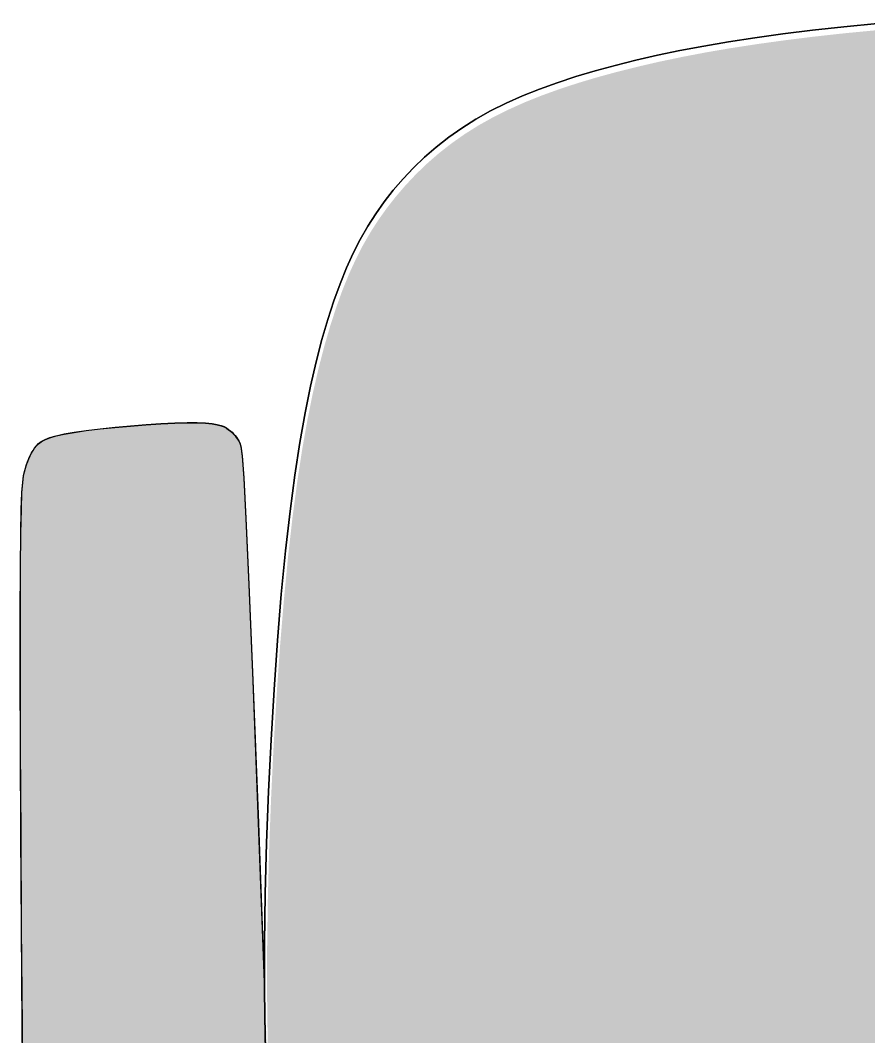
# Model space of a CAD drawing. Header units: millimetres. Extents: x 3460353 to 3472294, y -129816 to -118796.
# Drawn here: x 3460853.3 to 3461082.4, y -120974.8 to -120700.4 of the extents above; entities that cross this region are included whole.
import ezdxf

# ---------------------------------------------------------------- set-up
doc = ezdxf.new("R2010")
doc.units = ezdxf.units.MM
doc.header["$LTSCALE"] = 0.5
doc.header["$MEASUREMENT"] = 0
doc.layers.add('Furniture', color=252, linetype='Continuous')
doc.layers.add('PARTITION', color=7, linetype='Continuous')

msp = doc.modelspace()

# ---------------------------------------------------------------- hatches: boundary and pattern name
at = {"layer": 'PARTITION', "ltscale": 13, "true_color": 0xffffff}
h = msp.add_hatch(color=7, dxfattribs=at)
h.dxf.hatch_style = 1
h.paths.add_polyline_path([(3461204.98, -121139.43), (3461216.87, -121138.49), (3461227.71, -121137.33), (3461237.62, -121136), (3461246.72, -121134.54), (3461255.12, -121133.02), (3461262.91, -121131.48), (3461270.14, -121129.95), (3461276.83, -121128.44), (3461282.98, -121126.96), (3461288.63, -121125.54), (3461293.78, -121124.19), (3461298.46, -121122.93), (3461302.69, -121121.77), (3461306.5, -121120.73), (3461309.93, -121119.82), (3461313.06, -121119.05), (3461315.96, -121118.4), (3461318.68, -121117.91), (3461321.3, -121117.55), (3461323.89, -121117.35), (3461326.49, -121117.31), (3461329.18, -121117.42), (3461331.94, -121117.7), (3461334.74, -121118.15), (3461337.58, -121118.77), (3461340.42, -121119.57), (3461343.25, -121120.54), (3461346.04, -121121.7), (3461348.77, -121123.04), (3461351.43, -121124.58), (3461354, -121126.31), (3461356.47, -121128.23), (3461358.81, -121130.36), (3461361.03, -121132.7), (3461363.11, -121135.24), (3461365.03, -121138), (3461366.78, -121140.98), (3461368.34, -121144.18), (3461369.7, -121147.58), (3461378.72, -121128.65), (3461385.68, -121112.08), (3461390.86, -121097.5), (3461394.57, -121084.55), (3461397.09, -121072.88), (3461398.72, -121062.11), (3461399.75, -121051.89), (3461400.49, -121041.85), (3461401.16, -121031.68), (3461401.81, -121021.29), (3461402.4, -121010.61), (3461402.93, -120999.61), (3461403.35, -120988.23), (3461403.66, -120976.41), (3461403.82, -120964.12), (3461403.81, -120951.29), (3461403.62, -120937.92), (3461403.26, -120924.18), (3461402.74, -120910.27), (3461402.06, -120896.38), (3461401.26, -120882.74), (3461400.33, -120869.54), (3461399.29, -120856.99), (3461398.16, -120845.28), (3461396.95, -120834.59), (3461395.66, -120824.88), (3461394.31, -120816.08), (3461392.89, -120808.1), (3461391.43, -120800.86), (3461389.91, -120794.3), (3461388.35, -120788.32), (3461386.75, -120782.87), (3461385.12, -120777.85), (3461383.45, -120773.23), (3461381.71, -120768.95), (3461379.9, -120764.98), (3461377.98, -120761.25), (3461375.96, -120757.74), (3461373.81, -120754.4), (3461371.51, -120751.17), (3461369.05, -120748.02), (3461366.43, -120744.96), (3461363.62, -120741.99), (3461360.64, -120739.12), (3461357.47, -120736.36), (3461354.11, -120733.72), (3461350.54, -120731.21), (3461346.77, -120728.83), (3461342.79, -120726.61), (3461338.6, -120724.52), (3461334.2, -120722.56), (3461329.6, -120720.71), (3461324.79, -120718.98), (3461319.78, -120717.34), (3461314.58, -120715.79), (3461309.18, -120714.32), (3461303.58, -120712.92), (3461297.75, -120711.58), (3461291.66, -120710.31), (3461285.26, -120709.09), (3461278.52, -120707.94), (3461271.41, -120706.85), (3461263.89, -120705.81), (3461255.91, -120704.82), (3461247.43, -120703.89), (3461238.32, -120703.03), (3461228.42, -120702.26), (3461217.58, -120701.6), (3461205.66, -120701.07), (3461192.51, -120700.69), (3461177.97, -120700.47), (3461161.89, -120700.45), (3461145.82, -120700.47), (3461131.28, -120700.69), (3461118.12, -120701.07), (3461106.2, -120701.6), (3461095.36, -120702.26), (3461085.46, -120703.03), (3461076.35, -120703.89), (3461067.87, -120704.82), (3461059.9, -120705.81), (3461052.37, -120706.85), (3461045.26, -120707.94), (3461038.52, -120709.09), (3461032.13, -120710.31), (3461026.03, -120711.58), (3461020.2, -120712.92), (3461014.6, -120714.32), (3461009.2, -120715.79), (3461004, -120717.34), (3460998.99, -120718.98), (3460994.19, -120720.71), (3460989.58, -120722.56), (3460985.18, -120724.52), (3460980.99, -120726.61), (3460977.01, -120728.83), (3460973.24, -120731.21), (3460969.68, -120733.72), (3460966.31, -120736.36), (3460963.14, -120739.12), (3460960.16, -120741.99), (3460957.36, -120744.96), (3460954.73, -120748.02), (3460952.27, -120751.17), (3460949.97, -120754.4), (3460947.82, -120757.74), (3460945.8, -120761.25), (3460943.89, -120764.98), (3460942.07, -120768.95), (3460940.33, -120773.23), (3460938.66, -120777.85), (3460937.03, -120782.87), (3460935.44, -120788.32), (3460933.88, -120794.3), (3460932.36, -120800.86), (3460930.89, -120808.1), (3460929.47, -120816.08), (3460928.12, -120824.88), (3460926.83, -120834.59), (3460925.62, -120845.28), (3460924.49, -120856.99), (3460923.45, -120869.54), (3460922.53, -120882.74), (3460921.72, -120896.38), (3460921.05, -120910.27), (3460920.52, -120924.18), (3460920.16, -120937.92), (3460919.97, -120951.29), (3460919.97, -120964.12), (3460920.13, -120976.41), (3460920.43, -120988.23), (3460920.86, -120999.61), (3460921.38, -121010.61), (3460921.97, -121021.29), (3460922.62, -121031.68), (3460923.3, -121041.85), (3460924.03, -121051.89), (3460925.07, -121062.11), (3460926.7, -121072.88), (3460929.22, -121084.55), (3460932.92, -121097.5), (3460938.1, -121112.08), (3460945.06, -121128.65), (3460954.09, -121147.58), (3460955.44, -121144.18), (3460957.01, -121140.98), (3460958.76, -121138), (3460960.68, -121135.24), (3460962.75, -121132.7), (3460964.97, -121130.36), (3460967.32, -121128.23), (3460969.78, -121126.31), (3460972.35, -121124.58), (3460975.01, -121123.04), (3460977.74, -121121.7), (3460980.54, -121120.54), (3460983.37, -121119.57), (3460986.21, -121118.77), (3460989.04, -121118.15), (3460991.85, -121117.7), (3460994.6, -121117.42), (3460997.29, -121117.31), (3460999.9, -121117.35), (3461002.48, -121117.55), (3461005.1, -121117.91), (3461007.98, -121118.43), (3461007.97, -121118.44), (3461010.72, -121119.05), (3461013.85, -121119.82), (3461017.29, -121120.73), (3461021.09, -121121.77), (3461025.32, -121122.93), (3461030, -121124.19), (3461035.16, -121125.54), (3461040.8, -121126.96), (3461046.96, -121128.44), (3461053.64, -121129.95), (3461060.87, -121131.48), (3461068.66, -121133.02), (3461077.06, -121134.54), (3461086.16, -121136), (3461096.07, -121137.33), (3461106.92, -121138.49), (3461118.8, -121139.43), (3461131.85, -121140.09), (3461146.18, -121140.42), (3461161.89, -121140.36), (3461177.61, -121140.42), (3461191.93, -121140.09)])
h = msp.add_hatch(color=7, dxfattribs=at)
h.dxf.hatch_style = 1
h.paths.add_polyline_path([(3460923.71, -121086.1), (3460923.53, -121099.03), (3460923.09, -121108.36), (3460922.46, -121114.74), (3460921.7, -121118.85), (3460920.86, -121121.37), (3460920.01, -121122.96), (3460919.18, -121124.19), (3460918.31, -121125.2), (3460917.33, -121126.01), (3460916.15, -121126.65), (3460914.69, -121127.15), (3460912.87, -121127.54), (3460910.61, -121127.85), (3460907.83, -121128.1), (3460904.48, -121128.32), (3460900.68, -121128.51), (3460896.58, -121128.67), (3460892.31, -121128.79), (3460888.03, -121128.88), (3460883.88, -121128.92), (3460880.01, -121128.91), (3460876.57, -121128.86), (3460873.66, -121128.75), (3460871.26, -121128.59), (3460869.3, -121128.37), (3460867.7, -121128.09), (3460866.39, -121127.76), (3460865.31, -121127.37), (3460864.39, -121126.92), (3460863.55, -121126.41), (3460862.74, -121125.84), (3460861.95, -121125.2), (3460861.18, -121124.52), (3460860.45, -121123.77), (3460859.76, -121122.98), (3460859.1, -121122.14), (3460858.49, -121121.25), (3460857.93, -121120.32), (3460857.43, -121119.26), (3460856.97, -121117.63), (3460856.56, -121114.92), (3460856.18, -121110.59), (3460855.84, -121104.13), (3460855.51, -121095), (3460855.21, -121082.68), (3460854.92, -121066.65), (3460854.63, -121046.65), (3460854.36, -121023.46), (3460854.11, -120998.16), (3460853.88, -120971.78), (3460853.68, -120945.4), (3460853.52, -120920.07), (3460853.41, -120896.84), (3460853.34, -120876.77), (3460853.34, -120860.65), (3460853.38, -120848.24), (3460853.48, -120839), (3460853.61, -120832.43), (3460853.78, -120827.99), (3460853.99, -120825.18), (3460854.22, -120823.47), (3460854.47, -120822.34), (3460854.73, -120821.36), (3460855.02, -120820.44), (3460855.32, -120819.58), (3460855.65, -120818.76), (3460855.99, -120818), (3460856.37, -120817.28), (3460856.77, -120816.59), (3460857.2, -120815.95), (3460857.68, -120815.33), (3460858.25, -120814.75), (3460859, -120814.19), (3460860, -120813.65), (3460861.32, -120813.13), (3460863.02, -120812.63), (3460865.19, -120812.14), (3460867.89, -120811.66), (3460871.15, -120811.19), (3460874.87, -120810.74), (3460878.9, -120810.32), (3460883.08, -120809.94), (3460887.26, -120809.62), (3460891.31, -120809.36), (3460895.06, -120809.17), (3460898.36, -120809.08), (3460901.12, -120809.08), (3460903.34, -120809.17), (3460905.12, -120809.34), (3460906.5, -120809.58), (3460907.58, -120809.86), (3460908.4, -120810.19), (3460909.04, -120810.55), (3460909.58, -120810.93), (3460910.06, -120811.31), (3460910.51, -120811.71), (3460910.92, -120812.12), (3460911.31, -120812.56), (3460911.66, -120813.02), (3460912, -120813.51), (3460912.31, -120814.03), (3460912.61, -120814.59), (3460912.9, -120815.48), (3460913.24, -120818.07), (3460913.67, -120824.02), (3460914.26, -120835.01), (3460915.06, -120852.68), (3460916.13, -120878.71), (3460917.51, -120914.74), (3460919.28, -120962.46), (3460923.58, -121068.88)])

# ---------------------------------------------------------------- linework, layer by layer
at = {"layer": 'Furniture', "color": 252, "linetype": 'Continuous'}
for p, q in [((3461059.22, -120704.11, 381), (3461067.19, -120703.12, 381)), ((3461067.19, -120703.12, 381), (3461059.22, -120704.11, 381)), ((3461067.19, -120703.12, 381), (3461075.67, -120702.19, 381)), ((3461075.67, -120702.19, 381), (3461067.19, -120703.12, 381)), ((3461075.67, -120702.19, 381), (3461084.79, -120701.33, 381)), ((3461084.79, -120701.33, 381), (3461075.67, -120702.19, 381)), ((3461044.58, -120706.24, 381), (3461051.69, -120705.15, 381)), ((3461051.69, -120705.15, 381), (3461044.58, -120706.24, 381)), ((3461051.69, -120705.15, 381), (3461059.22, -120704.11, 381)), ((3461059.22, -120704.11, 381), (3461051.69, -120705.15, 381)), ((3461025.35, -120709.88, 381), (3461031.45, -120708.61, 381)), ((3461031.45, -120708.61, 381), (3461025.35, -120709.88, 381)), ((3461031.45, -120708.61, 381), (3461037.85, -120707.4, 381)), ((3461037.85, -120707.4, 381), (3461031.45, -120708.61, 381)), ((3461037.85, -120707.4, 381), (3461044.58, -120706.24, 381)), ((3461044.58, -120706.24, 381), (3461037.85, -120707.4, 381)), ((3461013.93, -120712.62, 381), (3461019.53, -120711.22, 381)), ((3461019.53, -120711.22, 381), (3461013.93, -120712.62, 381)), ((3461019.53, -120711.22, 381), (3461025.35, -120709.88, 381)), ((3461025.35, -120709.88, 381), (3461019.53, -120711.22, 381)), ((3461003.32, -120715.64, 381), (3461008.53, -120714.09, 381)), ((3461008.53, -120714.09, 381), (3461003.32, -120715.64, 381)), ((3461008.53, -120714.09, 381), (3461013.93, -120712.62, 381)), ((3461013.93, -120712.62, 381), (3461008.53, -120714.09, 381)), ((3460998.32, -120717.28, 381), (3461003.32, -120715.64, 381)), ((3461003.32, -120715.64, 381), (3460998.32, -120717.28, 381)), ((3460988.91, -120720.86, 381), (3460993.51, -120719.01, 381)), ((3460993.51, -120719.01, 381), (3460988.91, -120720.86, 381)), ((3460993.51, -120719.01, 381), (3460998.32, -120717.28, 381)), ((3460998.32, -120717.28, 381), (3460993.51, -120719.01, 381)), ((3460984.51, -120722.82, 381), (3460988.91, -120720.86, 381)), ((3460988.91, -120720.86, 381), (3460984.51, -120722.82, 381)), ((3460976.33, -120727.13, 381), (3460980.31, -120724.91, 381)), ((3460980.31, -120724.91, 381), (3460976.33, -120727.13, 381)), ((3460980.31, -120724.91, 381), (3460984.51, -120722.82, 381)), ((3460984.51, -120722.82, 381), (3460980.31, -120724.91, 381)), ((3460972.56, -120729.51, 381), (3460976.33, -120727.13, 381)), ((3460976.33, -120727.13, 381), (3460972.56, -120729.51, 381)), ((3460969, -120732.02, 381), (3460972.56, -120729.51, 381)), ((3460972.56, -120729.51, 381), (3460969, -120732.02, 381)), ((3460965.64, -120734.66, 381), (3460969, -120732.02, 381)), ((3460969, -120732.02, 381), (3460965.64, -120734.66, 381)), ((3460962.47, -120737.42, 381), (3460965.64, -120734.66, 381)), ((3460965.64, -120734.66, 381), (3460962.47, -120737.42, 381)), ((3460959.48, -120740.29, 381), (3460962.47, -120737.42, 381)), ((3460962.47, -120737.42, 381), (3460959.48, -120740.29, 381)), ((3460956.68, -120743.26, 381), (3460959.48, -120740.29, 381)), ((3460959.48, -120740.29, 381), (3460956.68, -120743.26, 381)), ((3460954.05, -120746.32, 381), (3460956.68, -120743.26, 381)), ((3460956.68, -120743.26, 381), (3460954.05, -120746.32, 381)), ((3460951.6, -120749.47, 381), (3460954.05, -120746.32, 381)), ((3460954.05, -120746.32, 381), (3460951.6, -120749.47, 381)), ((3460949.3, -120752.7, 381), (3460951.6, -120749.47, 381)), ((3460951.6, -120749.47, 381), (3460949.3, -120752.7, 381)), ((3460947.14, -120756.04, 381), (3460949.3, -120752.7, 381)), ((3460949.3, -120752.7, 381), (3460947.14, -120756.04, 381)), ((3460945.12, -120759.56, 381), (3460947.14, -120756.04, 381)), ((3460947.14, -120756.04, 381), (3460945.12, -120759.56, 381)), ((3460943.21, -120763.28, 381), (3460945.12, -120759.56, 381)), ((3460945.12, -120759.56, 381), (3460943.21, -120763.28, 381)), ((3460941.39, -120767.25, 381), (3460943.21, -120763.28, 381)), ((3460943.21, -120763.28, 381), (3460941.39, -120767.25, 381)), ((3460939.66, -120771.53, 381), (3460941.39, -120767.25, 381)), ((3460941.39, -120767.25, 381), (3460939.66, -120771.53, 381)), ((3460937.98, -120776.15, 381), (3460939.66, -120771.53, 381)), ((3460939.66, -120771.53, 381), (3460937.98, -120776.15, 381)), ((3460936.35, -120781.17, 381), (3460937.98, -120776.15, 381)), ((3460937.98, -120776.15, 381), (3460936.35, -120781.17, 381)), ((3460934.76, -120786.63, 381), (3460936.35, -120781.17, 381)), ((3460936.35, -120781.17, 381), (3460934.76, -120786.63, 381)), ((3460933.2, -120792.6, 381), (3460934.76, -120786.63, 381)), ((3460934.76, -120786.63, 381), (3460933.2, -120792.6, 381)), ((3460931.68, -120799.16, 381), (3460933.2, -120792.6, 381)), ((3460933.2, -120792.6, 381), (3460931.68, -120799.16, 381)), ((3460930.21, -120806.4, 381), (3460931.68, -120799.16, 381)), ((3460931.68, -120799.16, 381), (3460930.21, -120806.4, 381)), ((3460928.8, -120814.38, 381), (3460930.21, -120806.4, 381)), ((3460930.21, -120806.4, 381), (3460928.8, -120814.38, 381)), ((3460874.87, -120810.74, 381), (3460878.9, -120810.32, 381)), ((3460874.88, -120810.66, 381), (3460878.91, -120810.24, 381)), ((3460874.88, -120810.66, 381), (3460878.91, -120810.24, 381)), ((3460878.9, -120810.32, 381), (3460883.08, -120809.94, 381)), ((3460878.91, -120810.24, 381), (3460883.09, -120809.86, 381)), ((3460878.91, -120810.24, 381), (3460883.09, -120809.86, 381)), ((3460883.08, -120809.94, 381), (3460887.26, -120809.62, 381)), ((3460883.09, -120809.86, 381), (3460887.28, -120809.54, 381)), ((3460883.09, -120809.86, 381), (3460887.28, -120809.54, 381)), ((3460887.26, -120809.62, 381), (3460891.31, -120809.36, 381)), ((3460887.28, -120809.54, 381), (3460891.32, -120809.28, 381)), ((3460887.28, -120809.54, 381), (3460891.32, -120809.28, 381)), ((3460891.31, -120809.36, 381), (3460895.06, -120809.17, 381)), ((3460891.32, -120809.28, 381), (3460895.07, -120809.09, 381)), ((3460891.32, -120809.28, 381), (3460895.07, -120809.09, 381)), ((3460895.06, -120809.17, 381), (3460898.36, -120809.08, 381)), ((3460895.07, -120809.09, 381), (3460898.37, -120809, 381)), ((3460895.07, -120809.09, 381), (3460898.37, -120809, 381)), ((3460898.36, -120809.08, 381), (3460901.12, -120809.08, 381)), ((3460898.37, -120809, 381), (3460901.13, -120809, 381)), ((3460898.37, -120809, 381), (3460901.13, -120809, 381)), ((3460901.12, -120809.08, 381), (3460903.34, -120809.17, 381)), ((3460901.13, -120809, 381), (3460903.35, -120809.09, 381)), ((3460901.13, -120809, 381), (3460903.35, -120809.09, 381)), ((3460903.34, -120809.17, 381), (3460905.12, -120809.34, 381)), ((3460903.35, -120809.09, 381), (3460905.13, -120809.26, 381)), ((3460903.35, -120809.09, 381), (3460905.13, -120809.26, 381)), ((3460905.12, -120809.34, 381), (3460906.5, -120809.58, 381)), ((3460905.13, -120809.26, 381), (3460906.51, -120809.49, 381)), ((3460905.13, -120809.26, 381), (3460906.51, -120809.49, 381)), ((3460906.5, -120809.58, 381), (3460907.58, -120809.86, 381)), ((3460906.51, -120809.49, 381), (3460907.59, -120809.78, 381)), ((3460906.51, -120809.49, 381), (3460907.59, -120809.78, 381)), ((3460907.58, -120809.86, 381), (3460908.4, -120810.19, 381)), ((3460907.59, -120809.78, 381), (3460908.41, -120810.11, 381)), ((3460907.59, -120809.78, 381), (3460908.41, -120810.11, 381)), ((3460908.4, -120810.19, 381), (3460909.04, -120810.55, 381)), ((3460908.41, -120810.11, 381), (3460909.05, -120810.47, 381)), ((3460908.41, -120810.11, 381), (3460909.05, -120810.47, 381)), ((3460909.05, -120810.47, 381), (3460909.59, -120810.85, 381)), ((3460909.05, -120810.47, 381), (3460909.59, -120810.85, 381)), ((3460860, -120813.65, 381), (3460861.32, -120813.13, 381)), ((3460860.01, -120813.57, 381), (3460861.33, -120813.05, 381)), ((3460860.01, -120813.57, 381), (3460861.33, -120813.05, 381)), ((3460861.32, -120813.13, 381), (3460863.02, -120812.63, 381)), ((3460861.33, -120813.05, 381), (3460863.03, -120812.55, 381)), ((3460861.33, -120813.05, 381), (3460863.03, -120812.55, 381)), ((3460863.02, -120812.63, 381), (3460865.19, -120812.14, 381)), ((3460863.03, -120812.55, 381), (3460865.2, -120812.06, 381)), ((3460863.03, -120812.55, 381), (3460865.2, -120812.06, 381)), ((3460865.19, -120812.14, 381), (3460867.89, -120811.66, 381)), ((3460865.2, -120812.06, 381), (3460867.9, -120811.58, 381)), ((3460865.2, -120812.06, 381), (3460867.9, -120811.58, 381)), ((3460867.89, -120811.66, 381), (3460871.15, -120811.19, 381)), ((3460867.9, -120811.58, 381), (3460871.16, -120811.11, 381)), ((3460867.9, -120811.58, 381), (3460871.16, -120811.11, 381)), ((3460871.15, -120811.19, 381), (3460874.87, -120810.74, 381)), ((3460871.16, -120811.11, 381), (3460874.88, -120810.66, 381)), ((3460871.16, -120811.11, 381), (3460874.88, -120810.66, 381)), ((3460909.04, -120810.55, 381), (3460909.58, -120810.93, 381)), ((3460909.58, -120810.93, 381), (3460910.06, -120811.31, 381)), ((3460909.59, -120810.85, 381), (3460910.07, -120811.23, 381)), ((3460909.59, -120810.85, 381), (3460910.07, -120811.23, 381)), ((3460910.06, -120811.31, 381), (3460910.51, -120811.71, 381)), ((3460910.07, -120811.23, 381), (3460910.52, -120811.63, 381)), ((3460910.07, -120811.23, 381), (3460910.52, -120811.63, 381)), ((3460910.51, -120811.71, 381), (3460910.92, -120812.12, 381)), ((3460910.52, -120811.63, 381), (3460910.93, -120812.04, 381)), ((3460910.52, -120811.63, 381), (3460910.93, -120812.04, 381)), ((3460910.92, -120812.12, 381), (3460911.31, -120812.56, 381)), ((3460910.93, -120812.04, 381), (3460911.32, -120812.48, 381)), ((3460910.93, -120812.04, 381), (3460911.32, -120812.48, 381)), ((3460911.31, -120812.56, 381), (3460911.66, -120813.02, 381)), ((3460911.32, -120812.48, 381), (3460911.67, -120812.94, 381)), ((3460911.32, -120812.48, 381), (3460911.67, -120812.94, 381)), ((3460911.66, -120813.02, 381), (3460912, -120813.51, 381)), ((3460911.67, -120812.94, 381), (3460912.01, -120813.43, 381)), ((3460911.67, -120812.94, 381), (3460912.01, -120813.43, 381)), ((3460856.77, -120816.59, 381), (3460857.2, -120815.95, 381)), ((3460856.78, -120816.51, 381), (3460857.21, -120815.87, 381)), ((3460856.78, -120816.51, 381), (3460857.21, -120815.87, 381)), ((3460857.2, -120815.95, 381), (3460857.68, -120815.33, 381)), ((3460857.21, -120815.87, 381), (3460857.69, -120815.25, 381)), ((3460857.21, -120815.87, 381), (3460857.69, -120815.25, 381)), ((3460857.68, -120815.33, 381), (3460858.25, -120814.75, 381)), ((3460857.69, -120815.25, 381), (3460858.26, -120814.67, 381)), ((3460857.69, -120815.25, 381), (3460858.26, -120814.67, 381)), ((3460858.25, -120814.75, 381), (3460859, -120814.19, 381)), ((3460858.26, -120814.67, 381), (3460859.01, -120814.11, 381)), ((3460858.26, -120814.67, 381), (3460859.01, -120814.11, 381)), ((3460859, -120814.19, 381), (3460860, -120813.65, 381)), ((3460859.01, -120814.11, 381), (3460860.01, -120813.57, 381)), ((3460859.01, -120814.11, 381), (3460860.01, -120813.57, 381)), ((3460912, -120813.51, 381), (3460912.31, -120814.03, 381)), ((3460912.01, -120813.43, 381), (3460912.32, -120813.95, 381)), ((3460912.01, -120813.43, 381), (3460912.32, -120813.95, 381)), ((3460912.31, -120814.03, 381), (3460912.61, -120814.59, 381)), ((3460912.32, -120813.95, 381), (3460912.62, -120814.51, 381)), ((3460912.32, -120813.95, 381), (3460912.62, -120814.51, 381)), ((3460912.61, -120814.59, 381), (3460912.9, -120815.48, 381)), ((3460912.62, -120814.51, 381), (3460912.91, -120815.4, 381)), ((3460912.62, -120814.51, 381), (3460912.91, -120815.4, 381)), ((3460912.9, -120815.48, 381), (3460913.24, -120818.07, 381)), ((3460912.91, -120815.4, 381), (3460913.25, -120817.99, 381)), ((3460912.91, -120815.4, 381), (3460913.25, -120817.99, 381)), ((3460927.44, -120823.19, 381), (3460928.8, -120814.38, 381)), ((3460928.8, -120814.38, 381), (3460927.44, -120823.19, 381)), ((3460855.33, -120819.5, 381), (3460855.66, -120818.68, 381)), ((3460855.33, -120819.5, 381), (3460855.66, -120818.68, 381)), ((3460855.65, -120818.76, 381), (3460855.99, -120818, 381)), ((3460855.66, -120818.68, 381), (3460856.01, -120817.92, 381)), ((3460855.66, -120818.68, 381), (3460856.01, -120817.92, 381)), ((3460855.99, -120818, 381), (3460856.37, -120817.28, 381)), ((3460856.01, -120817.92, 381), (3460856.38, -120817.2, 381)), ((3460856.01, -120817.92, 381), (3460856.38, -120817.2, 381)), ((3460856.37, -120817.28, 381), (3460856.77, -120816.59, 381)), ((3460856.38, -120817.2, 381), (3460856.78, -120816.51, 381)), ((3460856.38, -120817.2, 381), (3460856.78, -120816.51, 381)), ((3460913.24, -120818.07, 381), (3460913.67, -120824.02, 381)), ((3460913.25, -120817.99, 381), (3460913.68, -120823.94, 381)), ((3460913.25, -120817.99, 381), (3460913.68, -120823.94, 381)), ((3460854.47, -120822.34, 381), (3460854.73, -120821.36, 381)), ((3460854.48, -120822.26, 381), (3460854.74, -120821.28, 381)), ((3460854.48, -120822.26, 381), (3460854.74, -120821.28, 381)), ((3460854.73, -120821.36, 381), (3460855.02, -120820.44, 381)), ((3460854.74, -120821.28, 381), (3460855.03, -120820.36, 381)), ((3460854.74, -120821.28, 381), (3460855.03, -120820.36, 381)), ((3460855.02, -120820.44, 381), (3460855.32, -120819.58, 381)), ((3460855.03, -120820.36, 381), (3460855.33, -120819.5, 381)), ((3460855.03, -120820.36, 381), (3460855.33, -120819.5, 381)), ((3460855.32, -120819.58, 381), (3460855.65, -120818.76, 381)), ((3460853.99, -120825.18, 381), (3460854.22, -120823.47, 381)), ((3460854, -120825.1, 381), (3460854.23, -120823.39, 381)), ((3460854, -120825.1, 381), (3460854.23, -120823.39, 381)), ((3460854.22, -120823.47, 381), (3460854.47, -120822.34, 381)), ((3460854.23, -120823.39, 381), (3460854.48, -120822.26, 381)), ((3460854.23, -120823.39, 381), (3460854.48, -120822.26, 381)), ((3460913.67, -120824.02, 381), (3460914.26, -120835.01, 381)), ((3460913.68, -120823.94, 381), (3460914.27, -120834.93, 381)), ((3460913.68, -120823.94, 381), (3460914.27, -120834.93, 381)), ((3460926.16, -120832.9, 381), (3460927.44, -120823.19, 381)), ((3460927.44, -120823.19, 381), (3460926.16, -120832.9, 381)), ((3460853.78, -120827.99, 381), (3460853.99, -120825.18, 381)), ((3460853.79, -120827.91, 381), (3460854, -120825.1, 381)), ((3460853.79, -120827.91, 381), (3460854, -120825.1, 381)), ((3460853.61, -120832.43, 381), (3460853.78, -120827.99, 381)), ((3460853.62, -120832.35, 381), (3460853.79, -120827.91, 381)), ((3460853.62, -120832.35, 381), (3460853.79, -120827.91, 381)), ((3460853.49, -120838.92, 381), (3460853.62, -120832.35, 381)), ((3460853.49, -120838.92, 381), (3460853.62, -120832.35, 381)), ((3460853.48, -120839, 381), (3460853.61, -120832.43, 381)), ((3460914.26, -120835.01, 381), (3460915.06, -120852.68, 381)), ((3460914.27, -120834.93, 381), (3460915.07, -120852.6, 381)), ((3460914.27, -120834.93, 381), (3460915.07, -120852.6, 381)), ((3460924.94, -120843.59, 381), (3460926.16, -120832.9, 381)), ((3460926.16, -120832.9, 381), (3460924.94, -120843.59, 381)), ((3460853.38, -120848.24, 381), (3460853.48, -120839, 381)), ((3460853.39, -120848.16, 381), (3460853.49, -120838.92, 381)), ((3460853.39, -120848.16, 381), (3460853.49, -120838.92, 381)), ((3460923.81, -120855.29, 381), (3460924.94, -120843.59, 381)), ((3460924.94, -120843.59, 381), (3460923.81, -120855.29, 381)), ((3460853.34, -120860.65, 381), (3460853.38, -120848.24, 381)), ((3460853.35, -120860.57, 381), (3460853.39, -120848.16, 381)), ((3460853.35, -120860.57, 381), (3460853.39, -120848.16, 381)), ((3460915.06, -120852.68, 381), (3460916.13, -120878.71, 381)), ((3460915.07, -120852.6, 381), (3460916.14, -120878.63, 381)), ((3460915.07, -120852.6, 381), (3460916.14, -120878.63, 381)), ((3460922.78, -120867.84, 381), (3460923.81, -120855.29, 381)), ((3460923.81, -120855.29, 381), (3460922.78, -120867.84, 381)), ((3460853.34, -120876.77, 381), (3460853.34, -120860.65, 381)), ((3460853.35, -120876.69, 381), (3460853.35, -120860.57, 381)), ((3460853.35, -120876.69, 381), (3460853.35, -120860.57, 381)), ((3460921.85, -120881.04, 381), (3460922.78, -120867.84, 381)), ((3460922.78, -120867.84, 381), (3460921.85, -120881.04, 381)), ((3460853.41, -120896.84, 381), (3460853.34, -120876.77, 381)), ((3460853.42, -120896.76, 381), (3460853.35, -120876.69, 381)), ((3460853.42, -120896.76, 381), (3460853.35, -120876.69, 381)), ((3460916.13, -120878.71, 381), (3460917.51, -120914.74, 381)), ((3460916.14, -120878.63, 381), (3460917.53, -120914.66, 381)), ((3460916.14, -120878.63, 381), (3460917.53, -120914.66, 381)), ((3460921.04, -120894.68, 381), (3460921.85, -120881.04, 381)), ((3460921.85, -120881.04, 381), (3460921.04, -120894.68, 381)), ((3460920.37, -120908.57, 381), (3460921.04, -120894.68, 381)), ((3460921.04, -120894.68, 381), (3460920.37, -120908.57, 381)), ((3460853.52, -120920.07, 381), (3460853.41, -120896.84, 381)), ((3460853.53, -120919.99, 381), (3460853.42, -120896.76, 381)), ((3460853.53, -120919.99, 381), (3460853.42, -120896.76, 381)), ((3460919.84, -120922.48, 381), (3460920.37, -120908.57, 381)), ((3460920.37, -120908.57, 381), (3460919.84, -120922.48, 381)), ((3460917.53, -120914.66, 381), (3460919.29, -120962.38, 381)), ((3460917.53, -120914.66, 381), (3460919.29, -120962.38, 381)), ((3460917.51, -120914.74, 381), (3460919.28, -120962.46, 381)), ((3460853.68, -120945.4, 381), (3460853.52, -120920.07, 381)), ((3460853.69, -120945.32, 381), (3460853.53, -120919.99, 381)), ((3460853.69, -120945.32, 381), (3460853.53, -120919.99, 381)), ((3460919.48, -120936.22, 381), (3460919.84, -120922.48, 381)), ((3460919.84, -120922.48, 381), (3460919.48, -120936.22, 381)), ((3460919.29, -120949.59, 381), (3460919.48, -120936.22, 381)), ((3460919.48, -120936.22, 381), (3460919.29, -120949.59, 381)), ((3460853.88, -120971.78, 381), (3460853.68, -120945.4, 381)), ((3460853.89, -120971.7, 381), (3460853.69, -120945.32, 381)), ((3460853.89, -120971.7, 381), (3460853.69, -120945.32, 381)), ((3460919.29, -120962.42, 381), (3460919.29, -120949.59, 381)), ((3460919.29, -120949.59, 381), (3460919.29, -120962.42, 381)), ((3460919.28, -120962.41, 381), (3460919.28, -120962.5, 381)), ((3460919.28, -120962.5, 381), (3460919.44, -120974.79, 381)), ((3460919.45, -120974.71, 381), (3460919.29, -120962.42, 381)), ((3460919.29, -120962.42, 381), (3460919.45, -120974.71, 381)), ((3460854.11, -120998.16, 381), (3460853.88, -120971.78, 381)), ((3460854.12, -120998.08, 381), (3460853.89, -120971.7, 381)), ((3460854.12, -120998.08, 381), (3460853.89, -120971.7, 381)), ((3460919.76, -120986.53, 381), (3460919.45, -120974.71, 381)), ((3460919.45, -120974.71, 381), (3460919.76, -120986.53, 381))]:
    msp.add_line(p, q, dxfattribs=at)

doc.saveas('drawing.dxf')
